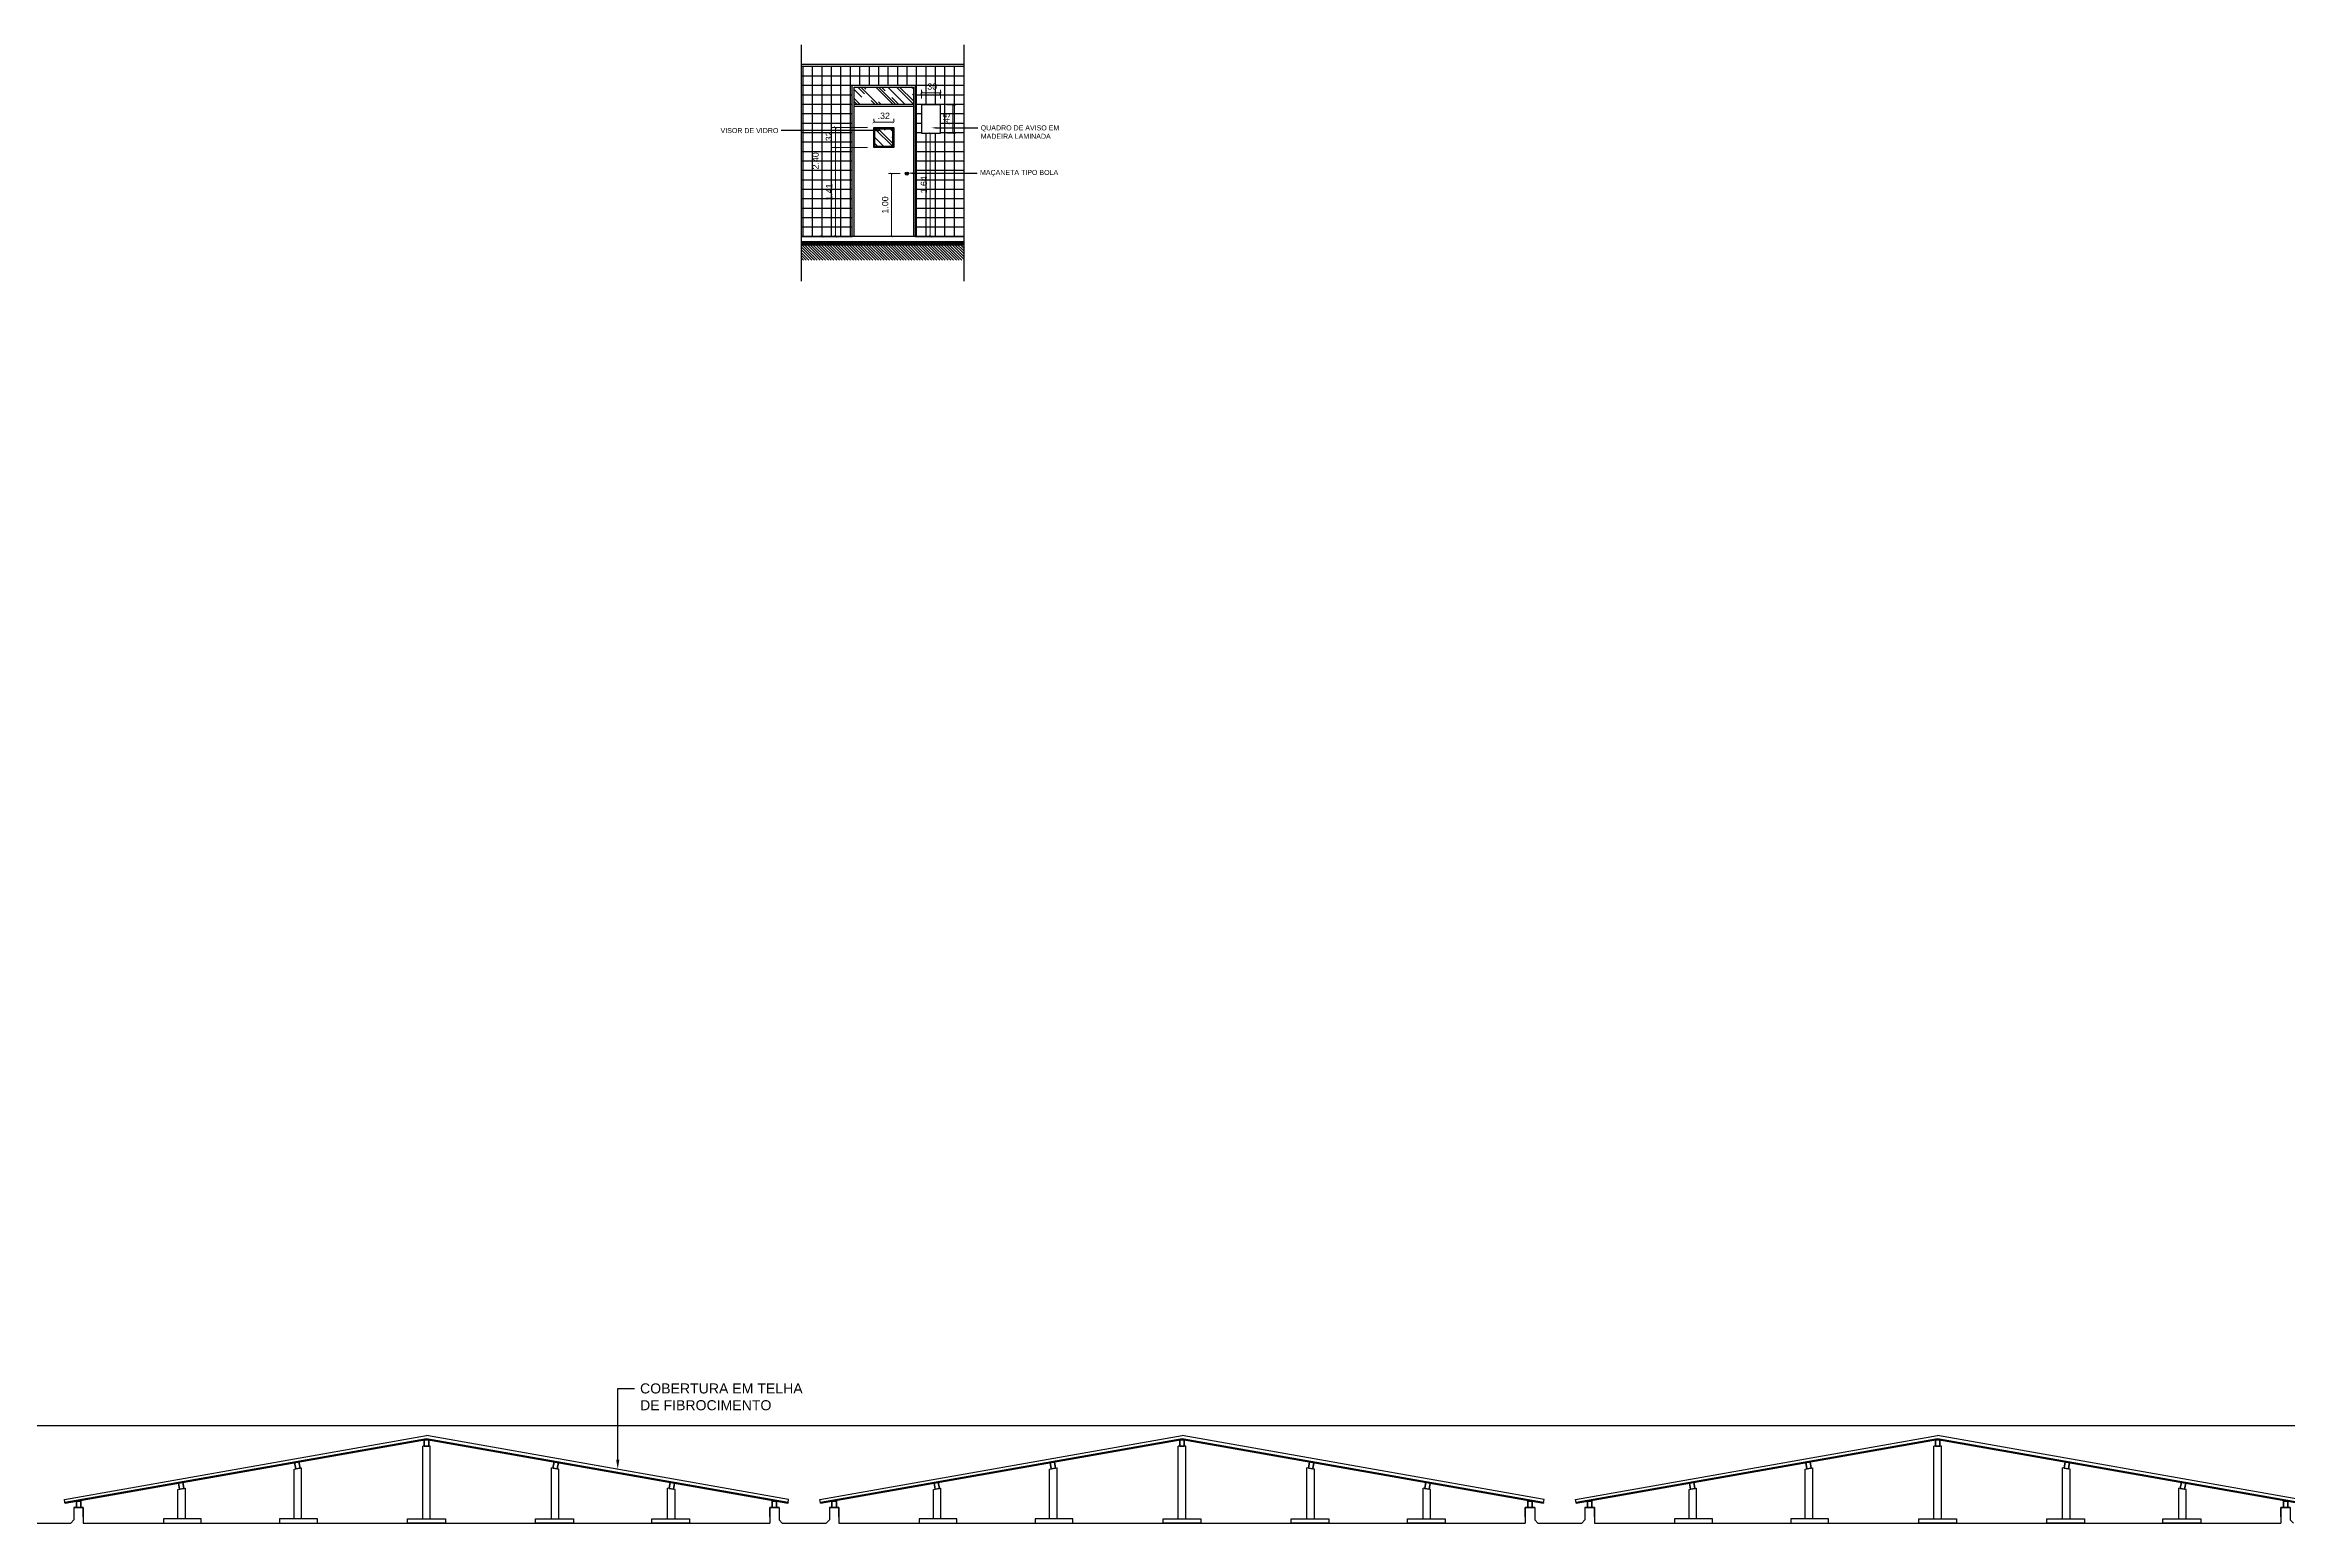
# Model space of a CAD drawing. Header units: metres. Extents: x 2362 to 4220, y 91 to 382.
# Drawn here: x 3228.87 to 3264.49, y 124.99 to 148.46 of the extents above; entities that cross this region are included whole.
import ezdxf
from ezdxf import colors
from ezdxf.entities.mleader import LeaderData, LeaderLine
from ezdxf.math import Vec2, Vec3

# ---------------------------------------------------------------- set-up
doc = ezdxf.new("R2010")
doc.units = ezdxf.units.M
doc.header["$LTSCALE"] = 5
doc.header["$MEASUREMENT"] = 0
doc.linetypes.add('CENTER2', pattern=[3.5, 1.5, -0.75, 0.5, -0.75])
for name, color, linetype, lineweight in [('2prancha', 4, 'Continuous', 18), ('ESQUADRIAS', 3, 'Continuous', 35), ('PENA 05', 5, 'Continuous', 25)]:
    doc.layers.add(name, color=color, linetype=linetype, lineweight=lineweight)
for name, color, linetype in [('COTA 1 100', 2, 'Continuous'), ('HACHURA', 251, 'Continuous'), ('HACHURA PISOS', 250, 'Continuous'), ('PENA 0.1', 1, 'Continuous'), ('PENA 01', 1, 'Continuous'), ('PENA 02', 2, 'Continuous'), ('PENA 03', 3, 'Continuous'), ('PENA 06', 6, 'Continuous'), ('TXT ESPECIFICAÇÕES', 7, 'Continuous')]:
    doc.layers.add(name, color=color, linetype=linetype)
doc.styles.add('Luana', font='arial.ttf')
doc.styles.get("Standard").update_dxf_attribs({"font": 'arial.ttf'})
doc.dimstyles.new('arial50', dxfattribs={"dimtxt": 0.1, "dimasz": 0.04, "dimexe": 0.05, "dimexo": 0.1, "dimgap": 0.05, "dimtad": 1, "dimzin": 4, "dimdsep": 46, "dimtxsty": 'Luana', "dimblk": 'ARCHTICK', "dimcen": 0, "dimclrd": 7, "dimclre": 7, "dimclrt": 256, "dimadec": 0, "dimazin": 0, "dimtfac": 1, "dimtix": 1, "dimtmove": 0, "dimatfit": 3, "dimldrblk": 'CLOSEDBLANK', "dimfxl": 0, "dimlwd": 5, "dimlwe": 5, "dimarcsym": 0})

# ---------------------------------------------------------------- blocks, each defined once
blk = doc.blocks.new('_ArchTick')
at = {"color": 0, "linetype": 'ByBlock', "const_width": 0.15}
blk.add_lwpolyline([(-0.5, -0.5), (0.5, 0.5)], dxfattribs=at)
blk = doc.blocks.new('*D176')
at = {"layer": 'COTA 1 100', "color": 7, "lineweight": 5}
for p, q in [((3242.847, 147.061), (3242.885, 147.061)), ((3242.935, 147.061), (3242.935, 145.421)), ((3242.847, 145.421), (3242.885, 145.421))]:
    blk.add_line(p, q, dxfattribs=at)
at = {"layer": 'Defpoints', "color": 0}
for p in [(3242.947, 147.061), (3242.935, 145.421), (3242.947, 145.421)]:
    blk.add_point(p, dxfattribs=at)
at = {"layer": 'COTA 1 100', "color": 7, "lineweight": 5, "xscale": 0.04, "yscale": 0.04, "zscale": 0.04}
for p, rotation in [((3242.935, 147.061), 90), ((3242.935, 145.421), 270)]:
    blk.add_blockref('_ArchTick', p, dxfattribs=dict(at, rotation=rotation))
at = {"layer": 'COTA 1 100', "insert": (3242.834, 146.241), "char_height": 0.1, "attachment_point": 5, "rotation": 90, "style": 'Luana'}
blk.add_mtext('1.64', dxfattribs=at)
blk = doc.blocks.new('_ClosedBlank')
at = {"layer": '2prancha', "color": 0, "lineweight": -2}
for p, q in [((-1, 0.17), (0, 0)), ((-1, 0.17), (-1, -0.17)), ((0, 0), (-1, -0.17))]:
    blk.add_line(p, q, dxfattribs=at)
blk = doc.blocks.new('*D177')
at = {"layer": 'COTA 1 100', "color": 7, "lineweight": 5}
for p, q in [((3242.46, 146.421), (3242.27, 146.421)), ((3242.32, 146.421), (3242.32, 145.421)), ((3242.46, 145.421), (3242.27, 145.421))]:
    blk.add_line(p, q, dxfattribs=at)
at = {"layer": 'Defpoints', "color": 0}
for p in [(3242.56, 146.421), (3242.32, 145.421), (3242.56, 145.421)]:
    blk.add_point(p, dxfattribs=at)
at = {"layer": 'COTA 1 100', "color": 7, "lineweight": 5, "xscale": 0.04, "yscale": 0.04, "zscale": 0.04}
for p, rotation in [((3242.32, 146.421), 90), ((3242.32, 145.421), 270)]:
    blk.add_blockref('_ArchTick', p, dxfattribs=dict(at, rotation=rotation))
at = {"layer": 'COTA 1 100', "insert": (3242.219, 145.921), "char_height": 0.1, "attachment_point": 5, "rotation": 90, "style": 'Luana'}
blk.add_mtext('1.00', dxfattribs=at)
blk = doc.blocks.new('*D178')
at = {"layer": 'COTA 1 100', "color": 7, "lineweight": 5}
for p, q in [((3241.937, 146.831), (3241.378, 146.831)), ((3241.428, 146.831), (3241.428, 145.421)), ((3241.937, 145.421), (3241.378, 145.421))]:
    blk.add_line(p, q, dxfattribs=at)
at = {"layer": 'Defpoints', "color": 0}
for p in [(3242.037, 146.831), (3241.428, 145.421), (3242.037, 145.421)]:
    blk.add_point(p, dxfattribs=at)
at = {"layer": 'COTA 1 100', "color": 7, "lineweight": 5, "xscale": 0.04, "yscale": 0.04, "zscale": 0.04}
for p, rotation in [((3241.428, 146.831), 90), ((3241.428, 145.421), 270)]:
    blk.add_blockref('_ArchTick', p, dxfattribs=dict(at, rotation=rotation))
at = {"layer": 'COTA 1 100', "insert": (3241.328, 146.126), "char_height": 0.1, "attachment_point": 5, "rotation": 90, "style": 'Luana'}
blk.add_mtext('1.41', dxfattribs=at)
blk = doc.blocks.new('*D179')
at = {"layer": 'COTA 1 100', "color": 7, "lineweight": 5}
for p, q in [((3241.937, 147.151), (3241.378, 147.151)), ((3241.428, 146.831), (3241.428, 147.151)), ((3241.937, 146.831), (3241.378, 146.831))]:
    blk.add_line(p, q, dxfattribs=at)
at = {"layer": 'Defpoints', "color": 0}
for p in [(3241.428, 147.151), (3242.037, 147.151), (3242.037, 146.831)]:
    blk.add_point(p, dxfattribs=at)
at = {"layer": 'COTA 1 100', "color": 7, "lineweight": 5, "xscale": 0.04, "yscale": 0.04, "zscale": 0.04}
for p, rotation in [((3241.428, 147.151), 90), ((3241.428, 146.831), 270)]:
    blk.add_blockref('_ArchTick', p, dxfattribs=dict(at, rotation=rotation))
at = {"layer": 'COTA 1 100', "insert": (3241.327, 146.991), "char_height": 0.1, "attachment_point": 5, "rotation": 90, "style": 'Luana'}
blk.add_mtext('.32', dxfattribs=at)
blk = doc.blocks.new('*D180')
at = {"layer": 'COTA 1 100', "color": 7, "lineweight": 5}
for p, q in [((3242.037, 147.251), (3242.037, 147.286)), ((3242.357, 147.236), (3242.037, 147.236)), ((3242.357, 147.251), (3242.357, 147.286))]:
    blk.add_line(p, q, dxfattribs=at)
at = {"layer": 'Defpoints', "color": 0}
for p in [(3242.037, 147.236), (3242.037, 147.151), (3242.357, 147.151)]:
    blk.add_point(p, dxfattribs=at)
at = {"layer": 'COTA 1 100', "color": 7, "lineweight": 5, "xscale": 0.04, "yscale": 0.04, "zscale": 0.04, "rotation": 180}
blk.add_blockref('_ArchTick', (3242.037, 147.236), dxfattribs=at)
at = {"layer": 'COTA 1 100', "color": 7, "lineweight": 5, "xscale": 0.04, "yscale": 0.04, "zscale": 0.04}
blk.add_blockref('_ArchTick', (3242.357, 147.236), dxfattribs=at)
at = {"layer": 'COTA 1 100', "insert": (3242.197, 147.337), "char_height": 0.1, "attachment_point": 5, "style": 'Luana'}
blk.add_mtext('.32', dxfattribs=at)
blk = doc.blocks.new('*D181')
at = {"layer": 'COTA 1 100', "color": 7, "lineweight": 5}
for p, q in [((3241.597, 147.821), (3241.165, 147.821)), ((3241.215, 147.821), (3241.215, 145.421)), ((3241.597, 145.421), (3241.165, 145.421))]:
    blk.add_line(p, q, dxfattribs=at)
at = {"layer": 'Defpoints', "color": 0}
for p in [(3241.697, 147.821), (3241.215, 145.421), (3241.697, 145.421)]:
    blk.add_point(p, dxfattribs=at)
at = {"layer": 'COTA 1 100', "color": 7, "lineweight": 5, "xscale": 0.04, "yscale": 0.04, "zscale": 0.04}
for p, rotation in [((3241.215, 147.821), 90), ((3241.215, 145.421), 270)]:
    blk.add_blockref('_ArchTick', p, dxfattribs=dict(at, rotation=rotation))
at = {"layer": 'COTA 1 100', "insert": (3241.114, 146.621), "char_height": 0.1, "attachment_point": 5, "rotation": 90, "style": 'Luana'}
blk.add_mtext('2.40', dxfattribs=at)
blk = doc.blocks.new('*D182')
at = {"layer": 'COTA 1 100', "color": 7, "lineweight": 5}
for p, q in [((3242.797, 147.611), (3242.797, 147.749)), ((3242.797, 147.699), (3243.097, 147.699)), ((3243.097, 147.611), (3243.097, 147.749))]:
    blk.add_line(p, q, dxfattribs=at)
at = {"layer": 'Defpoints', "color": 0}
for p in [(3242.797, 147.511), (3243.097, 147.699), (3243.097, 147.511)]:
    blk.add_point(p, dxfattribs=at)
at = {"layer": 'COTA 1 100', "color": 7, "lineweight": 5, "xscale": 0.04, "yscale": 0.04, "zscale": 0.04, "rotation": 180}
blk.add_blockref('_ArchTick', (3242.797, 147.699), dxfattribs=at)
at = {"layer": 'COTA 1 100', "color": 7, "lineweight": 5, "xscale": 0.04, "yscale": 0.04, "zscale": 0.04}
blk.add_blockref('_ArchTick', (3243.097, 147.699), dxfattribs=at)
at = {"layer": 'COTA 1 100', "insert": (3242.947, 147.8), "char_height": 0.1, "attachment_point": 5, "style": 'Luana'}
blk.add_mtext('.30', dxfattribs=at)
blk = doc.blocks.new('*D183')
at = {"layer": 'COTA 1 100', "color": 7, "lineweight": 5}
for p, q in [((3243.197, 147.511), (3243.344, 147.511)), ((3243.294, 147.511), (3243.294, 147.061)), ((3243.197, 147.061), (3243.344, 147.061))]:
    blk.add_line(p, q, dxfattribs=at)
at = {"layer": 'Defpoints', "color": 0}
for p in [(3243.097, 147.511), (3243.097, 147.061), (3243.294, 147.061)]:
    blk.add_point(p, dxfattribs=at)
at = {"layer": 'COTA 1 100', "color": 7, "lineweight": 5, "xscale": 0.04, "yscale": 0.04, "zscale": 0.04}
for p, rotation in [((3243.294, 147.511), 90), ((3243.294, 147.061), 270)]:
    blk.add_blockref('_ArchTick', p, dxfattribs=dict(at, rotation=rotation))
at = {"layer": 'COTA 1 100', "insert": (3243.193, 147.286), "char_height": 0.1, "attachment_point": 5, "rotation": 90, "style": 'Luana'}
blk.add_mtext('.45', dxfattribs=at)
blk = doc.blocks.new('cortetelh')
at = {"layer": 'ESQUADRIAS'}
for p, q in [((3169.192, 125.317), (3174.935, 126.329)), ((3169.194, 125.307), (3174.935, 126.319)), ((3180.677, 125.317), (3174.935, 126.329)), ((3180.675, 125.307), (3174.935, 126.319)), ((3169.192, 125.317), (3169.194, 125.307)), ((3180.677, 125.317), (3180.675, 125.307))]:
    blk.add_line(p, q, dxfattribs=at)
for points in [[(3174.9, 126.312), (3174.97, 126.312), (3174.97, 126.212), (3174.9, 126.212)], [(3172.909, 125.962), (3172.84, 125.95), (3172.857, 125.851), (3172.926, 125.864)], [(3176.961, 125.962), (3177.029, 125.95), (3177.012, 125.851), (3176.943, 125.864)], [(3171.063, 125.637), (3170.995, 125.624), (3171.012, 125.526), (3171.081, 125.538)], [(3178.806, 125.637), (3178.875, 125.624), (3178.858, 125.526), (3178.789, 125.538)], [(3169.374, 125.339), (3169.444, 125.339), (3169.444, 125.239), (3169.374, 125.239)], [(3180.496, 125.339), (3180.426, 125.339), (3180.426, 125.239), (3180.496, 125.239)]]:
    blk.add_lwpolyline(points, close=True, dxfattribs=at)
at = {"layer": 'PENA 01', "ltscale": 1.5}
for p, q in [((3169.184, 125.366), (3174.935, 126.38)), ((3174.875, 125.059), (3174.875, 126.212)), ((3174.995, 126.212), (3174.875, 126.212)), ((3180.686, 125.366), (3174.935, 126.38)), ((3174.995, 125.059), (3174.995, 126.212)), ((3172.832, 125.847), (3172.952, 125.868)), ((3172.832, 125.059), (3172.832, 125.847)), ((3172.952, 125.059), (3172.952, 125.868)), ((3176.918, 125.059), (3176.918, 125.868)), ((3177.038, 125.847), (3176.918, 125.868)), ((3177.038, 125.059), (3177.038, 125.847)), ((3170.986, 125.521), (3171.106, 125.543)), ((3170.986, 125.059), (3170.986, 125.521)), ((3171.106, 125.059), (3171.106, 125.543)), ((3178.763, 125.059), (3178.763, 125.543)), ((3178.883, 125.521), (3178.763, 125.543)), ((3178.883, 125.059), (3178.883, 125.521))]:
    blk.add_line(p, q, dxfattribs=at)
for points in [[(3169.192, 125.317), (3169.184, 125.366)], [(3180.677, 125.317), (3180.686, 125.366)]]:
    blk.add_lwpolyline(points, dxfattribs=at)
for points in [[(3171.357, 125.059), (3170.757, 125.059), (3170.757, 124.989), (3171.357, 124.989)], [(3173.202, 125.059), (3172.602, 125.059), (3172.602, 124.989), (3173.202, 124.989)], [(3174.635, 125.059), (3175.235, 125.059), (3175.235, 124.989), (3174.635, 124.989)], [(3176.667, 125.059), (3177.267, 125.059), (3177.267, 124.989), (3176.667, 124.989)], [(3178.513, 125.059), (3179.113, 125.059), (3179.113, 124.989), (3178.513, 124.989)]]:
    blk.add_lwpolyline(points, close=True, dxfattribs=at)
at = {"layer": 'PENA 06', "ltscale": 1.5}
for p, q in [((3169.284, 124.989), (3169.334, 125.039)), ((3169.334, 125.239), (3169.334, 125.039)), ((3169.334, 125.239), (3169.334, 125.139)), ((3169.484, 125.239), (3169.484, 125.089)), ((3169.484, 125.089), (3169.484, 125.239)), ((3180.386, 125.239), (3180.386, 125.089)), ((3180.386, 125.089), (3180.386, 125.239)), ((3180.536, 125.239), (3180.536, 125.039)), ((3180.536, 125.239), (3180.536, 125.139)), ((3180.586, 124.989), (3180.536, 125.039))]:
    blk.add_line(p, q, dxfattribs=at)
at = {"layer": 'PENA 06'}
blk.add_line((3169.484, 124.989), (3180.386, 124.989), dxfattribs=at)
at = {"layer": 'PENA 06', "ltscale": 1.5}
for points in [[(3169.334, 125.239), (3169.484, 125.239), (3169.484, 124.989)], [(3169.484, 125.089), (3169.484, 125.239), (3169.334, 125.239)], [(3180.536, 125.239), (3180.386, 125.239), (3180.386, 124.989)], [(3180.386, 125.089), (3180.386, 125.239), (3180.536, 125.239)]]:
    blk.add_lwpolyline(points, dxfattribs=at)

msp = doc.modelspace()

# ---------------------------------------------------------------- hatches: boundary and pattern name
at = {"layer": 'HACHURA', "ltscale": 1.5}
h = msp.add_hatch(dxfattribs=at)
h.set_pattern_fill('AR-RROOF', color=256, scale=0.2, angle=45, style=0)
h.set_pattern_definition([(135, (3242.667, 147.52137), (-0.169706, 0.45255), [3, -0.4, 1, -0.2]), (135, (3242.54962, 147.78017), (0.32951, 0.04667), [0.6, -0.066, 1.2, -0.15]), (135, (3242.7165, 147.71229), (-0.640639, 0.830143), [1.6, -0.28, 0.8, -0.2])])
h.paths.add_polyline_path([(3241.727, 147.5214), (3241.727, 147.7914), (3242.667, 147.7914), (3242.667, 147.5214)])
h = msp.add_hatch(dxfattribs=at)
h.set_pattern_fill('AR-RROOF', color=256, scale=0.2, angle=45, style=0)
h.set_pattern_definition([(135, (3242.337, 146.85137), (-0.16971, 0.45255), [3, -0.4, 1, -0.2]), (135, (3242.21962, 147.11017), (0.32951, 0.04667), [0.6, -0.066, 1.2, -0.15]), (135, (3242.3865, 147.04229), (-0.64064, 0.830143), [1.6, -0.28, 0.8, -0.2])])
h.paths.add_polyline_path([(3242.057, 146.8514), (3242.057, 147.1314), (3242.337, 147.1314), (3242.337, 146.8514)])
at = {"layer": 'HACHURA PISOS'}
h = msp.add_hatch(dxfattribs=at)
h.set_pattern_fill('_USER,_O', color=256, scale=0.15, double=1, pattern_type=0)
h.set_pattern_definition([(180, (3243.46784, 145.42137), (0, 0.15), []), (90, (3243.46784, 145.42137), (0.15, 9e-18), [])])
h.paths.add_polyline_path([(3240.8859, 148.1214), (3243.4678, 148.1214), (3243.4678, 147.3178), (3243.097, 147.3178), (3243.097, 147.5114), (3242.797, 147.5114), (3242.797, 147.0614), (3243.097, 147.0614), (3243.097, 147.3178), (3243.4678, 147.3178), (3243.4678, 146.4412), (3242.697, 146.4412), (3242.697, 147.8214), (3241.697, 147.8214), (3241.697, 147.1103), (3240.8859, 147.1103)])
h.paths.add_polyline_path([(3242.697, 146.4412), (3243.4678, 146.4412), (3243.4678, 145.4214), (3242.697, 145.4214)])
h.paths.add_polyline_path([(3240.8859, 147.1103), (3241.697, 147.1103), (3241.697, 145.4214), (3240.8859, 145.4214)])
h.paths.add_polyline_path([(3242.9321, 146.0762), (3242.9321, 146.3981), (3243.1382, 146.3981), (3243.1382, 146.0762)], flags=24)
h.paths.add_polyline_path([(3241.4236, 145.9706), (3241.4236, 146.2925), (3241.6296, 146.2925), (3241.6296, 145.9706)], flags=24)
h.paths.add_polyline_path([(3241.4253, 146.8666), (3241.4253, 147.1108), (3241.6314, 147.1108), (3241.6314, 146.8666)], flags=24)
h.paths.add_polyline_path([(3241.212, 146.4617), (3241.212, 146.7836), (3241.4181, 146.7836), (3241.4181, 146.4617)], flags=24)
at = {"layer": 'PENA 01'}
h = msp.add_hatch(dxfattribs=at)
h.set_pattern_fill('ANSI31,_O', color=256, scale=0.25)
h.set_pattern_definition([(135, (3243.703922, 145.045237), (0.0220971, 0.0220971), [])])
h.paths.add_polyline_path([(3240.8859, 145.0452), (3240.8859, 145.3114), (3243.4678, 145.3114), (3243.4678, 145.0452)])

# ---------------------------------------------------------------- linework, layer by layer
at = {"layer": 'PENA 0.1', "ltscale": 1.5}
for p, q in [((3241.697, 145.4214), (3241.697, 147.8214)), ((3241.697, 147.8214), (3242.697, 147.8214)), ((3242.697, 147.8214), (3242.697, 145.4214)), ((3241.727, 147.7914), (3242.667, 147.7914)), ((3241.727, 145.4214), (3241.727, 147.7914)), ((3241.727, 147.5214), (3242.667, 147.5214)), ((3241.727, 147.4914), (3242.667, 147.4914)), ((3242.667, 147.7914), (3242.667, 145.4214)), ((3242.057, 147.1314), (3242.037, 147.1514)), ((3242.337, 147.1314), (3242.357, 147.1514)), ((3242.057, 146.8514), (3242.037, 146.8314)), ((3242.357, 146.8314), (3242.337, 146.8514)), ((3242.5414, 146.4265), (3242.5443, 146.4255)), ((3242.5611, 146.42), (3242.5595, 146.4085)), ((3242.5665, 146.4085), (3242.5595, 146.4085)), ((3242.5649, 146.42), (3242.5665, 146.4085)), ((3241.727, 145.4214), (3241.697, 145.4214)), ((3242.667, 145.4214), (3241.727, 145.4214)), ((3242.697, 145.4214), (3242.667, 145.4214))]:
    msp.add_line(p, q, dxfattribs=at)
for points in [[(3243.097, 147.0614), (3243.097, 147.5114), (3242.797, 147.5114), (3242.797, 147.0614)], [(3242.357, 146.8314), (3242.037, 146.8314), (3242.037, 147.1514), (3242.357, 147.1514)], [(3242.347, 146.8414), (3242.047, 146.8414), (3242.047, 147.1414), (3242.347, 147.1414)], [(3242.337, 146.8514), (3242.057, 146.8514), (3242.057, 147.1314), (3242.337, 147.1314)]]:
    msp.add_lwpolyline(points, close=True, dxfattribs=at)
msp.add_circle((3242.563, 146.4186), 0.025, dxfattribs=at)
for centre, radius, start, end in [((3242.563, 146.4186), 0.023, 159.86031, 222.75663), ((3242.5684, 146.4161), 0.0258, 158.87219, 210.72822), ((3242.563, 146.424), 0.0045, 295.04938, 244.95062)]:
    msp.add_arc(centre, radius, start, end, dxfattribs=at)
at = {"layer": 'PENA 01'}
msp.add_line((3222.7409, 126.5386), (3288.8609, 126.5386), dxfattribs=at)
at = {"layer": 'PENA 02', "ltscale": 1.5, "const_width": 0.07}
msp.add_lwpolyline([(3243.4678, 145.3114), (3240.8859, 145.3114)], dxfattribs=at)
at = {"layer": 'PENA 03', "ltscale": 1.5}
for points in [[(3243.4678, 148.1514), (3240.8859, 148.1514)], [(3243.4678, 148.1214), (3240.8859, 148.1214)]]:
    msp.add_lwpolyline(points, dxfattribs=at)
at = {"layer": 'PENA 05', "linetype": 'CENTER2'}
for points in [[(3240.8859, 148.4634), (3240.8859, 144.7104)], [(3243.4678, 148.4634), (3243.4678, 144.7104)]]:
    msp.add_lwpolyline(points, dxfattribs=at)
at = {"layer": 'PENA 06'}
for p, q in [((3228.5859, 124.9886), (3229.2835, 124.9886)), ((3229.4835, 124.9886), (3240.3859, 124.9886)), ((3240.5859, 124.9886), (3241.2835, 124.9886)), ((3241.4835, 124.9886), (3252.3859, 124.9886)), ((3252.5859, 124.9886), (3253.2835, 124.9886)), ((3253.4835, 124.9886), (3264.3859, 124.9886))]:
    msp.add_line(p, q, dxfattribs=at)
at = {"layer": 'PENA 06', "ltscale": 1.5}
msp.add_lwpolyline([(3243.4678, 145.4214), (3240.8859, 145.4214)], dxfattribs=at)

# ---------------------------------------------------------------- block references
at = {"layer": 'PENA 01'}
for p in [(60, 0), (72, 0), (84, 0)]:
    msp.add_blockref('cortetelh', p, dxfattribs=at)

# ---------------------------------------------------------------- dimensions: what is measured, and where the dimension line sits
at = {"layer": 'COTA 1 100'}
for base, p1, p2, angle, picture, middle in [((3241.2149, 145.4214), (3241.697, 147.8214), (3241.697, 145.4214), 90, '*D181', (3241.1138, 146.6214)), ((3243.097, 147.6992), (3242.797, 147.5114), (3243.097, 147.5114), 180, '*D182', (3242.947, 147.8003)), ((3243.2938, 147.0614), (3243.097, 147.5114), (3243.097, 147.0614), 90, '*D183', (3243.1929, 147.2864)), ((3242.037, 147.2363), (3242.357, 147.1514), (3242.037, 147.1514), 180, '*D180', (3242.197, 147.3374)), ((3242.935, 145.4214), (3242.947, 147.0614), (3242.947, 145.4214), 90, '*D176', (3242.834, 146.2414)), ((3241.4282, 145.4214), (3242.037, 146.8314), (3242.037, 145.4214), 90, '*D178', (3241.328, 146.1264)), ((3242.3197, 145.4214), (3242.5599, 146.4208), (3242.5599, 145.4214), 90, '*D177', (3242.2186, 145.9211))]:
    dim = msp.add_linear_dim(base=base, p1=p1, p2=p2, angle=angle, dimstyle='arial50', dxfattribs=at)
    dim.commit()
    dim.dimension.update_dxf_attribs({"geometry": picture, "text_midpoint": middle})
dim = msp.add_linear_dim(base=(3241.4282, 147.1514), p1=(3242.037, 146.8314), p2=(3242.037, 147.1514), angle=90, dimstyle='arial50', override={"dimtmove": 1}, dxfattribs=at)
dim.commit()
dim.dimension.update_dxf_attribs({"geometry": '*D179', "text_midpoint": (3241.3271, 146.9914)})

# ---------------------------------------------------------------- leaders
at = {"layer": 'TXT ESPECIFICAÇÕES', "ltscale": 0.05}
ml = msp.add_multileader_mtext('Standard', dxfattribs=at)
ml.set_content('VISOR DE VIDRO', color=256)
ml.set_leader_properties()
ml.build(insert=Vec2(0, 0))
ml.multileader.update_dxf_attribs({"dogleg_length": 0.36, "arrow_head_size": 0.075})
ctx = ml.context
ctx.base_point, ctx.char_height, ctx.arrow_head_size, ctx.landing_gap_size, ctx.plane_origin = Vec3(3239.5656, 147.1013), 0.08, 0.075, 0.045, Vec3(3244.0497, 150.1378)
ctx.text_align_type = 2
notes = []
notes.append((ctx, [(0, (1, 1, 0), (3240.7012, 147.1013), (-1, 0), 0.1321, [(0, [(3242.1717, 147.1013)], 0, [])])]))
ctx.mtext.insert, ctx.mtext.alignment, ctx.mtext.flow_direction = Vec3(3240.5241, 147.142), 3, 5
ml = msp.add_multileader_mtext('Standard', dxfattribs=at)
ml.set_content('QUADRO DE AVISO EM\\PMADEIRA LAMINADA', color=256)
ml.set_leader_properties()
ml.build(insert=Vec2(0, 0))
ml.multileader.update_dxf_attribs({"dogleg_length": 0.36, "arrow_head_size": 0.075})
ctx = ml.context
ctx.base_point, ctx.char_height, ctx.arrow_head_size, ctx.landing_gap_size, ctx.plane_origin = Vec3(3243.692, 147.1452), 0.08, 0.075, 0.045, Vec3(3240.6897, 150.1817)
notes.append((ctx, [(0, (1, 1, 0), (3243.5599, 147.1452), (1, 0), 0.1321, [(0, [(3242.9545, 147.1452)], 0, [])])]))
ctx.mtext.insert, ctx.mtext.flow_direction = Vec3(3243.737, 147.1852), 5
ml = msp.add_multileader_mtext('Standard', dxfattribs=at)
ml.set_content('MAÇANETA TIPO BOLA', color=256)
ml.set_leader_properties()
ml.build(insert=Vec2(0, 0))
ml.multileader.update_dxf_attribs({"dogleg_length": 0.36, "arrow_head_size": 0.075})
ctx = ml.context
ctx.base_point, ctx.char_height, ctx.arrow_head_size, ctx.landing_gap_size, ctx.plane_origin = Vec3(3243.6804, 146.4257), 0.08, 0.075, 0.045, Vec3(3240.4639, 149.4622)
notes.append((ctx, [(0, (1, 1, 0), (3243.5482, 146.4257), (1, 0), 0.1321, [(0, [(3242.5762, 146.4257)], 0, [])])]))
ctx.mtext.insert, ctx.mtext.flow_direction = Vec3(3243.7254, 146.4772), 5
ml = msp.add_multileader_mtext('Standard', dxfattribs=at)
ml.set_content('COBERTURA EM TELHA\\PDE FIBROCIMENTO', color=256)
ml.set_leader_properties()
ml.build(insert=Vec2(0, 0))
ml.multileader.update_dxf_attribs({"dogleg_length": 0.36, "arrow_head_size": 0.15})
ctx = ml.context
ctx.base_point, ctx.char_height, ctx.arrow_head_size, ctx.landing_gap_size, ctx.plane_origin = Vec3(3238.2366, 127.1265), 0.16, 0.15, 0.09, Vec3(3232.9412, 133.0196)
notes.append((ctx, [(0, (1, 1, 0), (3237.9723, 127.1265), (1, 0), 0.2642, [(0, [(3237.9721, 125.8445)], 0, [])])]))
ctx.mtext.insert, ctx.mtext.flow_direction = Vec3(3238.3266, 127.2079), 5
for ctx, leaders in notes:
    for number, flags, end, landing, length, lines in leaders:
        leader = LeaderData()
        leader.index, (leader.has_last_leader_line, leader.has_dogleg_vector, leader.attachment_direction) = number, flags
        leader.last_leader_point, leader.dogleg_vector, leader.dogleg_length = Vec3(end), Vec3(landing), length
        for number, points, colour, breaks in lines:
            line = LeaderLine()
            line.index, line.vertices, line.color, line.breaks = number, Vec3.list(points), colors.encode_raw_color(colour), breaks
            leader.lines.append(line)
        ctx.leaders.append(leader)

doc.saveas('drawing.dxf')
